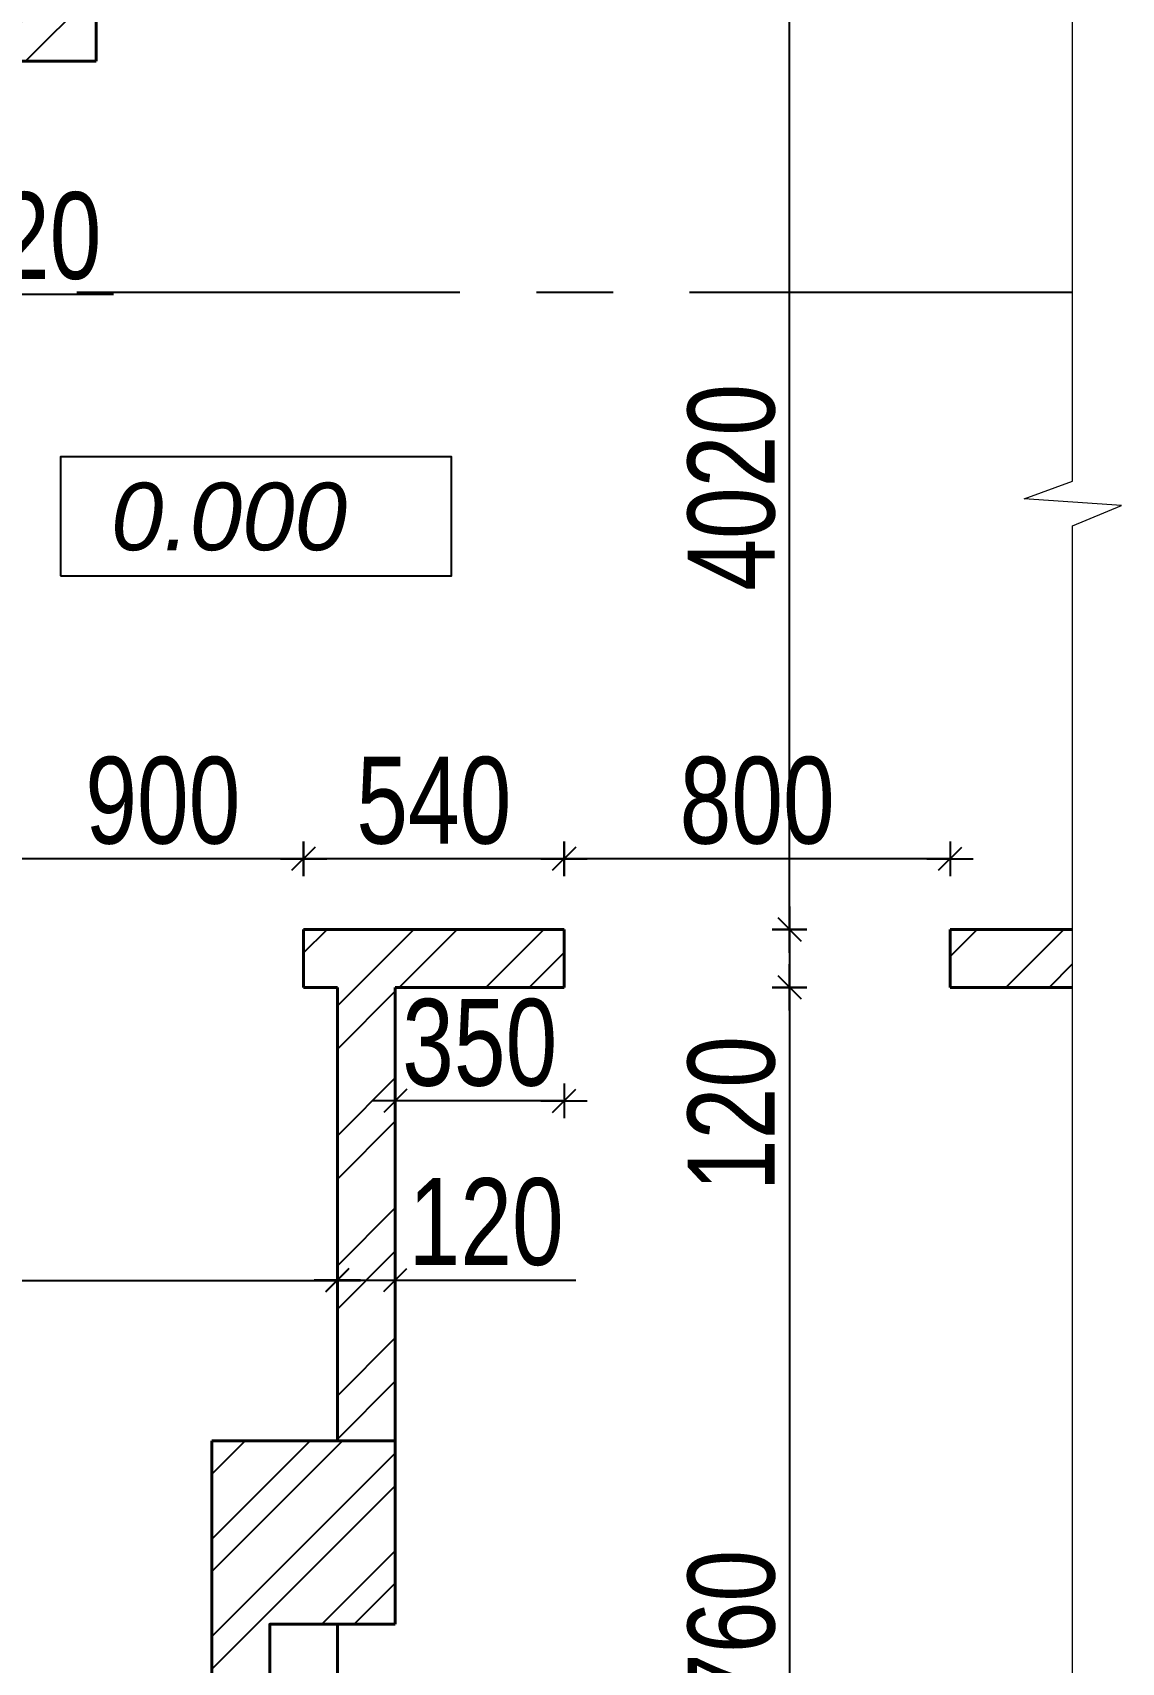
# Model space of a CAD drawing. Extents: x -12289450 to -10763036, y -7834513 to -6150123.
# Drawn here: x -11101807 to -11099551, y -7680473 to -7677095 of the extents above; entities that cross this region are included whole.
import ezdxf

# ---------------------------------------------------------------- set-up
doc = ezdxf.new("R2010")
doc.units = 0
doc.header["$LTSCALE"] = 25
doc.header["$PDMODE"] = 35
doc.linetypes.add('CENTER', pattern=[50.8, 31.75, -6.35, 6.35, -6.35])
doc.layers.get('DefPoints').update_dxf_attribs({"color": 10, "lineweight": 30})
for name, color, linetype in [('004-ВСПЛИНИИ', 15, 'Continuous'), ('005-РАЗМЕРЫ', 252, 'Continuous'), ('008-ШТРИХОВКА', 252, 'Continuous'), ('014-ОСИ', 251, 'CENTER')]:
    doc.layers.add(name, color=color, linetype=linetype)
doc.layers.add('СТЕНЫ', color=5, linetype='Continuous', lineweight=40)
doc.styles.get("Standard").update_dxf_attribs({"font": 'arial.ttf'})
doc.styles.add('TXT0', font='txt', dxfattribs={"width": 0.8})
doc.styles.add('Текстер', font='ariali.ttf')
doc.dimstyles.new('Копия(2) 3 РАЗМЕРЫ 3', dxfattribs={"dimscale": 30, "dimtxt": 6, "dimasz": 0.08, "dimexe": 0, "dimexo": 0, "dimgap": 1, "dimtad": 1, "dimdec": 0, "dimzin": 0, "dimdsep": 46, "dimtxsty": 'TXT0', "dimblk1": 'A8MITTA', "dimblk2": 'A8MITTA', "dimsah": 1, "dimcen": 0.3, "dimse1": 1, "dimse2": 1, "dimadec": 0, "dimazin": 0, "dimtp": 6, "dimtm": 6, "dimtfac": 1, "dimtdec": 0, "dimtofl": 0, "dimtmove": 0, "dimatfit": 3, "dimldrblk": 'A8MITTA', "dimfxl": 0, "dimtolj": 1, "dimtzin": 0, "dimarcsym": 0})

# ---------------------------------------------------------------- blocks, each defined once
blk = doc.blocks.new('A8MITTA', base_point=(3180, 3140))
for p, q in [((3180, 3155), (3180, 3125)), ((3160, 3140), (3200, 3140)), ((3170, 3130), (3190, 3150))]:
    blk.add_line(p, q)
blk = doc.blocks.new('*D446')
at = {"layer": '005-РАЗМЕРЫ', "color": 0, "lineweight": -2, "ltscale": 1.2, "transparency": 16777216}
blk.add_line((-11103923.5, -7679680.8), (-11101178.3, -7679680.8), dxfattribs=at)
at = {"layer": 'DefPoints', "color": 0, "ltscale": 1.2, "transparency": 16777216}
for p in [(-11103925.9, -7679455), (-11101175.9, -7679455), (-11101175.9, -7679680.8)]:
    blk.add_point(p, dxfattribs=at)
at = {"layer": '005-РАЗМЕРЫ', "color": 0, "lineweight": -2, "ltscale": 1.2, "transparency": 16777216, "xscale": 2.4, "yscale": 2.4, "zscale": 2.4, "rotation": 180}
blk.add_blockref('A8MITTA', (-11103925.9, -7679680.8), dxfattribs=at)
at = {"layer": '005-РАЗМЕРЫ', "color": 0, "lineweight": -2, "ltscale": 1.2, "transparency": 16777216, "xscale": 2.4, "yscale": 2.4, "zscale": 2.4}
blk.add_blockref('A8MITTA', (-11101175.9, -7679680.8), dxfattribs=at)
at = {"layer": '005-РАЗМЕРЫ', "color": 0, "ltscale": 1.2, "transparency": 16777216, "insert": (-11102436.8, -7679560.8), "char_height": 180, "attachment_point": 5, "style": 'TXT0'}
blk.add_mtext('\\A1;2750', dxfattribs=at)
blk = doc.blocks.new('*D432')
at = {"layer": '005-РАЗМЕРЫ', "color": 0, "lineweight": -2, "ltscale": 1.2, "transparency": 16777216}
for p, q in [((-11100238.6, -7678956), (-11100238.6, -7679071.2)), ((-11100238.6, -7679073.6), (-11100238.6, -7679521.1))]:
    blk.add_line(p, q, dxfattribs=at)
at = {"layer": 'DefPoints', "color": 0, "ltscale": 1.2, "transparency": 16777216}
for p in [(-11100238.6, -7678953.6), (-11100238.6, -7679073.6), (-11100238.6, -7679073.6)]:
    blk.add_point(p, dxfattribs=at)
at = {"layer": '005-РАЗМЕРЫ', "color": 0, "lineweight": -2, "ltscale": 1.2, "transparency": 16777216, "xscale": 2.4, "yscale": 2.4, "zscale": 2.4}
for p, rotation in [((-11100238.6, -7678953.6), 90), ((-11100238.6, -7679073.6), 270)]:
    blk.add_blockref('A8MITTA', p, dxfattribs=dict(at, rotation=rotation))
at = {"layer": '005-РАЗМЕРЫ', "color": 0, "ltscale": 1.2, "transparency": 16777216, "insert": (-11100358.6, -7679335.1), "char_height": 180, "attachment_point": 5, "rotation": 90, "style": 'TXT0'}
blk.add_mtext('\\A1;120', dxfattribs=at)
blk = doc.blocks.new('*D433')
at = {"layer": '005-РАЗМЕРЫ', "color": 0, "lineweight": -2, "ltscale": 1.2, "transparency": 16777216}
blk.add_line((-11100238.6, -7679076), (-11100238.6, -7681831.2), dxfattribs=at)
at = {"layer": 'DefPoints', "color": 0, "ltscale": 1.2, "transparency": 16777216}
for p in [(-11100238.6, -7679073.6), (-11100238.6, -7681833.6), (-11100238.6, -7681833.6)]:
    blk.add_point(p, dxfattribs=at)
at = {"layer": '005-РАЗМЕРЫ', "color": 0, "lineweight": -2, "ltscale": 1.2, "transparency": 16777216, "xscale": 2.4, "yscale": 2.4, "zscale": 2.4}
for p, rotation in [((-11100238.6, -7679073.6), 90), ((-11100238.6, -7681833.6), 270)]:
    blk.add_blockref('A8MITTA', p, dxfattribs=dict(at, rotation=rotation))
at = {"layer": '005-РАЗМЕРЫ', "color": 0, "ltscale": 1.2, "transparency": 16777216, "insert": (-11100358.6, -7680453.6), "char_height": 180, "attachment_point": 5, "rotation": 90, "style": 'TXT0'}
blk.add_mtext('\\A1;2760', dxfattribs=at)
blk = doc.blocks.new('*D435')
at = {"layer": '005-РАЗМЕРЫ', "color": 0, "lineweight": -2, "ltscale": 1.2, "transparency": 16777216}
blk.add_line((-11100238.6, -7678951.2), (-11100238.6, -7674936), dxfattribs=at)
at = {"layer": 'DefPoints', "color": 0, "ltscale": 1.2, "transparency": 16777216}
for p in [(-11100238.6, -7674933.6), (-11100182.9, -7674933.6), (-11100171.1, -7678953.6)]:
    blk.add_point(p, dxfattribs=at)
at = {"layer": '005-РАЗМЕРЫ', "color": 0, "lineweight": -2, "ltscale": 1.2, "transparency": 16777216, "xscale": 2.4, "yscale": 2.4, "zscale": 2.4}
for p, rotation in [((-11100238.6, -7674933.6), 90), ((-11100238.6, -7678953.6), 270)]:
    blk.add_blockref('A8MITTA', p, dxfattribs=dict(at, rotation=rotation))
at = {"layer": '005-РАЗМЕРЫ', "color": 0, "ltscale": 1.2, "transparency": 16777216, "insert": (-11100358.6, -7678037.1), "char_height": 180, "attachment_point": 5, "rotation": 90, "style": 'TXT0'}
blk.add_mtext('\\A1;4020', dxfattribs=at)
blk = doc.blocks.new('*D456')
at = {"layer": '005-РАЗМЕРЫ', "color": 0, "lineweight": -2, "ltscale": 1.2, "transparency": 16777216}
for p, q in [((-11102323.5, -7677636.5), (-11102208.3, -7677636.5)), ((-11102205.9, -7677636.5), (-11101639.5, -7677636.5))]:
    blk.add_line(p, q, dxfattribs=at)
at = {"layer": 'DefPoints', "color": 0, "ltscale": 1.2, "transparency": 16777216}
for p in [(-11102325.9, -7677555.8), (-11102205.9, -7677555.8), (-11102205.9, -7677636.5)]:
    blk.add_point(p, dxfattribs=at)
at = {"layer": '005-РАЗМЕРЫ', "color": 0, "lineweight": -2, "ltscale": 1.2, "transparency": 16777216, "xscale": 2.4, "yscale": 2.4, "zscale": 2.4, "rotation": 180}
blk.add_blockref('A8MITTA', (-11102325.9, -7677636.5), dxfattribs=at)
at = {"layer": '005-РАЗМЕРЫ', "color": 0, "lineweight": -2, "ltscale": 1.2, "transparency": 16777216, "xscale": 2.4, "yscale": 2.4, "zscale": 2.4}
blk.add_blockref('A8MITTA', (-11102205.9, -7677636.5), dxfattribs=at)
at = {"layer": '005-РАЗМЕРЫ', "color": 0, "ltscale": 1.2, "transparency": 16777216, "insert": (-11101825.5, -7677516.5), "char_height": 180, "attachment_point": 5, "style": 'TXT0'}
blk.add_mtext('\\A1;120', dxfattribs=at)
blk = doc.blocks.new('*D451')
at = {"layer": '005-РАЗМЕРЫ', "color": 0, "lineweight": -2, "ltscale": 1.2, "transparency": 16777216}
blk.add_line((-11099908.3, -7678806.9), (-11100703.5, -7678806.9), dxfattribs=at)
at = {"layer": 'DefPoints', "color": 0, "ltscale": 1.2, "transparency": 16777216}
for p in [(-11100705.9, -7678806.9), (-11100705.9, -7678953.6), (-11099905.9, -7678953.6)]:
    blk.add_point(p, dxfattribs=at)
at = {"layer": '005-РАЗМЕРЫ', "color": 0, "lineweight": -2, "ltscale": 1.2, "transparency": 16777216, "xscale": 2.4, "yscale": 2.4, "zscale": 2.4, "rotation": 180}
blk.add_blockref('A8MITTA', (-11100705.9, -7678806.9), dxfattribs=at)
at = {"layer": '005-РАЗМЕРЫ', "color": 0, "lineweight": -2, "ltscale": 1.2, "transparency": 16777216, "xscale": 2.4, "yscale": 2.4, "zscale": 2.4}
blk.add_blockref('A8MITTA', (-11099905.9, -7678806.9), dxfattribs=at)
at = {"layer": '005-РАЗМЕРЫ', "color": 0, "ltscale": 1.2, "transparency": 16777216, "insert": (-11100305.9, -7678686.9), "char_height": 180, "attachment_point": 5, "style": 'TXT0'}
blk.add_mtext('\\A1;800', dxfattribs=at)
blk = doc.blocks.new('*D452')
at = {"layer": '005-РАЗМЕРЫ', "color": 0, "lineweight": -2, "ltscale": 1.2, "transparency": 16777216}
blk.add_line((-11100708.3, -7678806.9), (-11101243.5, -7678806.9), dxfattribs=at)
at = {"layer": 'DefPoints', "color": 0, "ltscale": 1.2, "transparency": 16777216}
for p in [(-11101245.9, -7678806.9), (-11101245.9, -7678953.6), (-11100705.9, -7678953.6)]:
    blk.add_point(p, dxfattribs=at)
at = {"layer": '005-РАЗМЕРЫ', "color": 0, "lineweight": -2, "ltscale": 1.2, "transparency": 16777216, "xscale": 2.4, "yscale": 2.4, "zscale": 2.4, "rotation": 180}
blk.add_blockref('A8MITTA', (-11101245.9, -7678806.9), dxfattribs=at)
at = {"layer": '005-РАЗМЕРЫ', "color": 0, "lineweight": -2, "ltscale": 1.2, "transparency": 16777216, "xscale": 2.4, "yscale": 2.4, "zscale": 2.4}
blk.add_blockref('A8MITTA', (-11100705.9, -7678806.9), dxfattribs=at)
at = {"layer": '005-РАЗМЕРЫ', "color": 0, "ltscale": 1.2, "transparency": 16777216, "insert": (-11100975.9, -7678686.9), "char_height": 180, "attachment_point": 5, "style": 'TXT0'}
blk.add_mtext('\\A1;540', dxfattribs=at)
blk = doc.blocks.new('*D453')
at = {"layer": '005-РАЗМЕРЫ', "color": 0, "lineweight": -2, "ltscale": 1.2, "transparency": 16777216}
blk.add_line((-11101248.3, -7678806.9), (-11102143.5, -7678806.9), dxfattribs=at)
at = {"layer": 'DefPoints', "color": 0, "ltscale": 1.2, "transparency": 16777216}
for p in [(-11102145.9, -7678806.9), (-11102145.9, -7678953.6), (-11101245.9, -7678953.6)]:
    blk.add_point(p, dxfattribs=at)
at = {"layer": '005-РАЗМЕРЫ', "color": 0, "lineweight": -2, "ltscale": 1.2, "transparency": 16777216, "xscale": 2.4, "yscale": 2.4, "zscale": 2.4, "rotation": 180}
blk.add_blockref('A8MITTA', (-11102145.9, -7678806.9), dxfattribs=at)
at = {"layer": '005-РАЗМЕРЫ', "color": 0, "lineweight": -2, "ltscale": 1.2, "transparency": 16777216, "xscale": 2.4, "yscale": 2.4, "zscale": 2.4}
blk.add_blockref('A8MITTA', (-11101245.9, -7678806.9), dxfattribs=at)
at = {"layer": '005-РАЗМЕРЫ', "color": 0, "ltscale": 1.2, "transparency": 16777216, "insert": (-11101537.5, -7678686.9), "char_height": 180, "attachment_point": 5, "style": 'TXT0'}
blk.add_mtext('\\A1;900', dxfattribs=at)
blk = doc.blocks.new('Уровень')
at = {"color": 213, "linetype": 'ByBlock'}
blk.add_lwpolyline([(0, 0), (1543.7, 0), (1543.7, 468.7), (0, 468.7)], close=True, dxfattribs=at)
at = {"flags": 4}
blk.add_attdef('+-0.000', (69.7, 107.1), '', height=250, dxfattribs=at)
blk = doc.blocks.new('*D481')
at = {"layer": '005-РАЗМЕРЫ', "color": 0, "lineweight": -2, "ltscale": 1.2, "transparency": 16777216}
for p, q in [((-11101173.5, -7679680.2), (-11101058.3, -7679680.2)), ((-11101055.9, -7679680.2), (-11100681.5, -7679680.2))]:
    blk.add_line(p, q, dxfattribs=at)
at = {"layer": 'DefPoints', "color": 0, "ltscale": 1.2, "transparency": 16777216}
for p in [(-11101055.9, -7679308.5), (-11101055.9, -7679680.2), (-11101175.9, -7679716.8)]:
    blk.add_point(p, dxfattribs=at)
at = {"layer": '005-РАЗМЕРЫ', "color": 0, "lineweight": -2, "ltscale": 1.2, "transparency": 16777216, "xscale": 2.4, "yscale": 2.4, "zscale": 2.4, "rotation": 180}
blk.add_blockref('A8MITTA', (-11101175.9, -7679680.2), dxfattribs=at)
at = {"layer": '005-РАЗМЕРЫ', "color": 0, "lineweight": -2, "ltscale": 1.2, "transparency": 16777216, "xscale": 2.4, "yscale": 2.4, "zscale": 2.4}
blk.add_blockref('A8MITTA', (-11101055.9, -7679680.2), dxfattribs=at)
at = {"layer": '005-РАЗМЕРЫ', "color": 0, "ltscale": 1.2, "transparency": 16777216, "insert": (-11100867.5, -7679560.2), "char_height": 180, "attachment_point": 5, "style": 'TXT0'}
blk.add_mtext('\\A1;120', dxfattribs=at)
blk = doc.blocks.new('*D497')
at = {"layer": '005-РАЗМЕРЫ', "color": 0, "lineweight": -2, "ltscale": 1.2, "transparency": 16777216}
blk.add_line((-11100708.3, -7679308.6), (-11101053.5, -7679308.6), dxfattribs=at)
at = {"layer": 'DefPoints', "color": 0, "ltscale": 1.2, "transparency": 16777216}
for p in [(-11101055.9, -7679073.6), (-11100705.9, -7679073.6), (-11101055.9, -7679308.6)]:
    blk.add_point(p, dxfattribs=at)
at = {"layer": '005-РАЗМЕРЫ', "color": 0, "lineweight": -2, "ltscale": 1.2, "transparency": 16777216, "xscale": 2.4, "yscale": 2.4, "zscale": 2.4, "rotation": 180}
blk.add_blockref('A8MITTA', (-11101055.9, -7679308.6), dxfattribs=at)
at = {"layer": '005-РАЗМЕРЫ', "color": 0, "lineweight": -2, "ltscale": 1.2, "transparency": 16777216, "xscale": 2.4, "yscale": 2.4, "zscale": 2.4}
blk.add_blockref('A8MITTA', (-11100705.9, -7679308.6), dxfattribs=at)
at = {"layer": '005-РАЗМЕРЫ', "color": 0, "ltscale": 1.2, "transparency": 16777216, "insert": (-11100880.9, -7679188.6), "char_height": 180, "attachment_point": 5, "style": 'TXT0'}
blk.add_mtext('\\A1;350', dxfattribs=at)

msp = doc.modelspace()

# ---------------------------------------------------------------- hatches: boundary and pattern name
at = {"layer": '008-ШТРИХОВКА', "ltscale": 3}
h = msp.add_hatch(dxfattribs=at)
h.set_pattern_fill('ANSI32', color=256, scale=20)
h.set_pattern_definition([(45, (-11103925.9, -7681053.62), (-134.704, 134.704), []), (45, (-11103836.1, -7681053.62), (-134.704, 134.704), [])])
h.paths.add_polyline_path([(-11102145.9, -7678953.6), (-11102205.9, -7678953.6), (-11102205.9, -7678773.6), (-11102325.9, -7678773.6), (-11102325.9, -7678953.6), (-11103925.9, -7678953.6), (-11103925.9, -7679073.6), (-11102145.9, -7679073.6)])
h.paths.add_polyline_path([(-11102205.9, -7677633.6), (-11102325.9, -7677633.6), (-11102325.9, -7677773.6), (-11102205.9, -7677773.6)])
h.paths.add_polyline_path([(-11102205.9, -7677153.6), (-11102325.9, -7677153.6), (-11102325.9, -7677633.6), (-11102205.9, -7677633.6)])
h.paths.add_polyline_path([(-11101675.9, -7677033.6), (-11103925.9, -7677033.6), (-11103925.9, -7677153.6), (-11101675.9, -7677153.6)])
h.paths.add_polyline_path([(-11101675.9, -7676933.6), (-11101775.9, -7676933.6), (-11101775.9, -7677033.6), (-11101675.9, -7677033.6)])
h.paths.add_polyline_path([(-11100705.9, -7678953.6), (-11101245.9, -7678953.6), (-11101245.9, -7679073.6), (-11101175.9, -7679073.6), (-11101175.9, -7680013.6), (-11101055.9, -7680013.6), (-11101055.9, -7679073.6), (-11100705.9, -7679073.6)])
h.paths.add_polyline_path([(-11101675.9, -7676033.6), (-11103775.9, -7676033.6), (-11103718.8, -7676133.6), (-11101775.9, -7676133.6), (-11101675.9, -7676133.6)])
h.paths.add_polyline_path([(-11100215.9, -7674813.6), (-11103925.9, -7674813.6), (-11103925.9, -7674933.6), (-11103775.9, -7674933.6), (-11103475.9, -7674933.6), (-11103175.9, -7674933.6), (-11102875.9, -7674933.6), (-11102575.9, -7674933.6), (-11102275.9, -7674933.6), (-11101975.9, -7674933.6), (-11101675.9, -7674933.6), (-11100215.9, -7674933.6)])
h.paths.add_polyline_path([(-11099652.1, -7679073.6), (-11099652.1, -7678953.6), (-11099905.9, -7678953.6), (-11099905.9, -7679073.6)])
h = msp.add_hatch(dxfattribs=at)
h.set_pattern_fill('ANSI32', color=256, scale=15)
h.set_pattern_definition([(45, (-11101435.9, -7681833.62), (-101.028, 101.028), []), (45, (-11101368.54, -7681833.62), (-101.028, 101.028), [])])
h.paths.add_polyline_path([(-11101055.9, -7680013.6), (-11101435.9, -7680013.6), (-11101435.9, -7681173.6), (-11101315.9, -7681173.6), (-11101175.9, -7681173.6), (-11101175.9, -7681453.6), (-11101315.9, -7681453.6), (-11101435.9, -7681453.6), (-11101435.9, -7681573.6), (-11101315.9, -7681573.6), (-11101175.9, -7681573.6), (-11101175.9, -7681713.6), (-11101315.9, -7681713.6), (-11101435.9, -7681713.6), (-11101435.9, -7681833.6), (-11101055.9, -7681833.6), (-11101055.9, -7681053.6), (-11101175.9, -7681053.6), (-11101315.9, -7681053.6), (-11101315.9, -7680913.6), (-11101175.9, -7680913.6), (-11101055.9, -7680913.6), (-11101055.9, -7680793.6), (-11101175.9, -7680793.6), (-11101315.9, -7680793.6), (-11101315.9, -7680653.6), (-11101175.9, -7680653.6), (-11101055.9, -7680653.6), (-11101055.9, -7680533.6), (-11101175.9, -7680533.6), (-11101315.9, -7680533.6), (-11101315.9, -7680393.6), (-11101175.9, -7680393.6), (-11101055.9, -7680393.6)])

# ---------------------------------------------------------------- linework, layer by layer
at = {"layer": '004-ВСПЛИНИИ', "color": 0, "lineweight": 0}
msp.add_lwpolyline([(-11099652.1, -7682343.4), (-11099652.1, -7678117.1), (-11099551, -7678074.8), (-11099752.3, -7678060.7), (-11099652.1, -7678024.6), (-11099652.1, -7674323.9)], dxfattribs=at)
at = {"layer": '014-ОСИ'}
msp.add_lwpolyline([(-11099652.1, -7677633.6), (-11107878.8, -7677633.6)], dxfattribs=at)
at = {"layer": 'СТЕНЫ', "ltscale": 3}
for p, q in [((-11101675.9, -7677133.6), (-11101675.9, -7676933.6)), ((-11103925.9, -7677153.6), (-11101675.9, -7677153.6)), ((-11101245.9, -7678953.6), (-11100705.9, -7678953.6)), ((-11101245.9, -7679073.6), (-11101245.9, -7678953.6)), ((-11100705.9, -7679073.6), (-11100705.9, -7678953.6)), ((-11099905.9, -7678953.6), (-11099652.1, -7678953.6)), ((-11099905.9, -7679073.6), (-11099905.9, -7678953.6)), ((-11101175.9, -7679073.6), (-11101245.9, -7679073.6)), ((-11101055.9, -7679073.6), (-11100705.9, -7679073.6)), ((-11099905.9, -7679073.6), (-11099652.1, -7679073.6))]:
    msp.add_line(p, q, dxfattribs=at)
at = {"layer": 'СТЕНЫ', "color": 44, "ltscale": 0.3, "true_color": 0xab6317}
for p, q in [((-11101055.9, -7680013.6), (-11101435.9, -7680013.6)), ((-11101055.9, -7680393.6), (-11101175.9, -7680393.6))]:
    msp.add_line(p, q, dxfattribs=at)
at = {"layer": 'СТЕНЫ', "ltscale": 3}
for points in [[(-11101675.9, -7677033.6), (-11101675.9, -7677153.6)], [(-11101175.9, -7679073.6), (-11101175.9, -7680013.6)], [(-11101055.9, -7679073.6), (-11101055.9, -7680013.6)]]:
    msp.add_lwpolyline(points, dxfattribs=at)
at = {"layer": 'СТЕНЫ', "color": 44, "ltscale": 0.3, "true_color": 0xab6317}
for points in [[(-11101435.9, -7681173.6), (-11101435.9, -7680013.6)], [(-11101055.9, -7680393.6), (-11101055.9, -7680013.6)], [(-11101055.9, -7680133.6), (-11101055.9, -7680013.6)]]:
    msp.add_lwpolyline(points, dxfattribs=at)
msp.add_lwpolyline([(-11101175.9, -7680393.6), (-11101175.9, -7680533.6), (-11101315.9, -7680533.6), (-11101315.9, -7680393.6)], close=True, dxfattribs=at)

# ---------------------------------------------------------------- block references
at = {"color": 7, "ltscale": 2}
ref = msp.add_blockref('Уровень', (-11101749.9, -7678220.3), dxfattribs=dict(at, xscale=0.5249999999999999, yscale=0.5249999999999999, zscale=0.5249999999999999))
ref.add_attrib('+-0.000', '0.000', (-11101645.1, -7678167.5), dxfattribs={"height": 140, "style": 'Текстер'})

# ---------------------------------------------------------------- dimensions: what is measured, and where the dimension line sits
at = {"layer": '005-РАЗМЕРЫ', "ltscale": 1.2}
for base, p1, p2, picture, middle in [((-11100238.6, -7674933.6), (-11100171.1, -7678953.6), (-11100182.9, -7674933.6), '*D435', (-11100238.6, -7678037.1)), ((-11100238.6, -7679073.6), (-11100238.6, -7678953.6), (-11100238.6, -7679073.6), '*D432', (-11100238.6, -7679335.1))]:
    dim = msp.add_linear_dim(base=base, p1=p1, p2=p2, angle=90, dimstyle='Копия(2) 3 РАЗМЕРЫ 3', dxfattribs=at)
    dim.commit()
    dim.dimension.update_dxf_attribs({"geometry": picture, "text_midpoint": middle, "dimtype": 160})
for base, p1, p2, picture, middle in [((-11102205.9, -7677636.5), (-11102325.9, -7677555.8), (-11102205.9, -7677555.8), '*D456', (-11101825.5, -7677636.5)), ((-11102145.9, -7678806.9), (-11101245.9, -7678953.6), (-11102145.9, -7678953.6), '*D453', (-11101537.5, -7678806.9)), ((-11101245.9, -7678806.9), (-11100705.9, -7678953.6), (-11101245.9, -7678953.6), '*D452', (-11100975.9, -7678806.9)), ((-11100705.9, -7678806.9), (-11099905.9, -7678953.6), (-11100705.9, -7678953.6), '*D451', (-11100305.9, -7678806.9)), ((-11101055.9, -7679308.6), (-11100705.9, -7679073.6), (-11101055.9, -7679073.6), '*D497', (-11100880.9, -7679308.6)), ((-11101055.9, -7679680.2), (-11101175.9, -7679716.8), (-11101055.9, -7679308.5), '*D481', (-11100867.5, -7679680.2)), ((-11101175.9, -7679680.8), (-11103925.9, -7679455), (-11101175.9, -7679455), '*D446', (-11102436.8, -7679680.8))]:
    dim = msp.add_linear_dim(base=base, p1=p1, p2=p2, dimstyle='Копия(2) 3 РАЗМЕРЫ 3', dxfattribs=at)
    dim.commit()
    dim.dimension.update_dxf_attribs({"geometry": picture, "text_midpoint": middle, "dimtype": 160})
dim = msp.add_linear_dim(base=(-11100238.6, -7681833.6), p1=(-11100238.6, -7679073.6), p2=(-11100238.6, -7681833.6), angle=90, dimstyle='Копия(2) 3 РАЗМЕРЫ 3', dxfattribs=at)
dim.commit()
dim.dimension.update_dxf_attribs({"geometry": '*D433', "text_midpoint": (-11100358.6, -7680453.6)})

doc.saveas('drawing.dxf')
